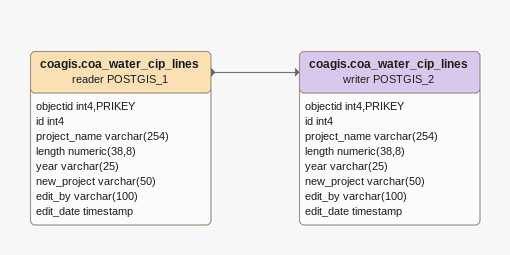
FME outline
coagis.coa_water_cip_lines (reader POSTGIS_1)
    attributes: objectid int4,PRIKEY, id int4, project_name varchar(254), length numeric(38,8), year varchar(25), new_project varchar(50), edit_by varchar(100), edit_date timestamp
    -> coagis.coa_water_cip_lines (writer POSTGIS_2)
coagis.coa_water_cip_lines (writer POSTGIS_2)
    attributes: objectid int4,PRIKEY, id int4, project_name varchar(254), length numeric(38,8), year varchar(25), new_project varchar(50), edit_by varchar(100), edit_date timestamp
